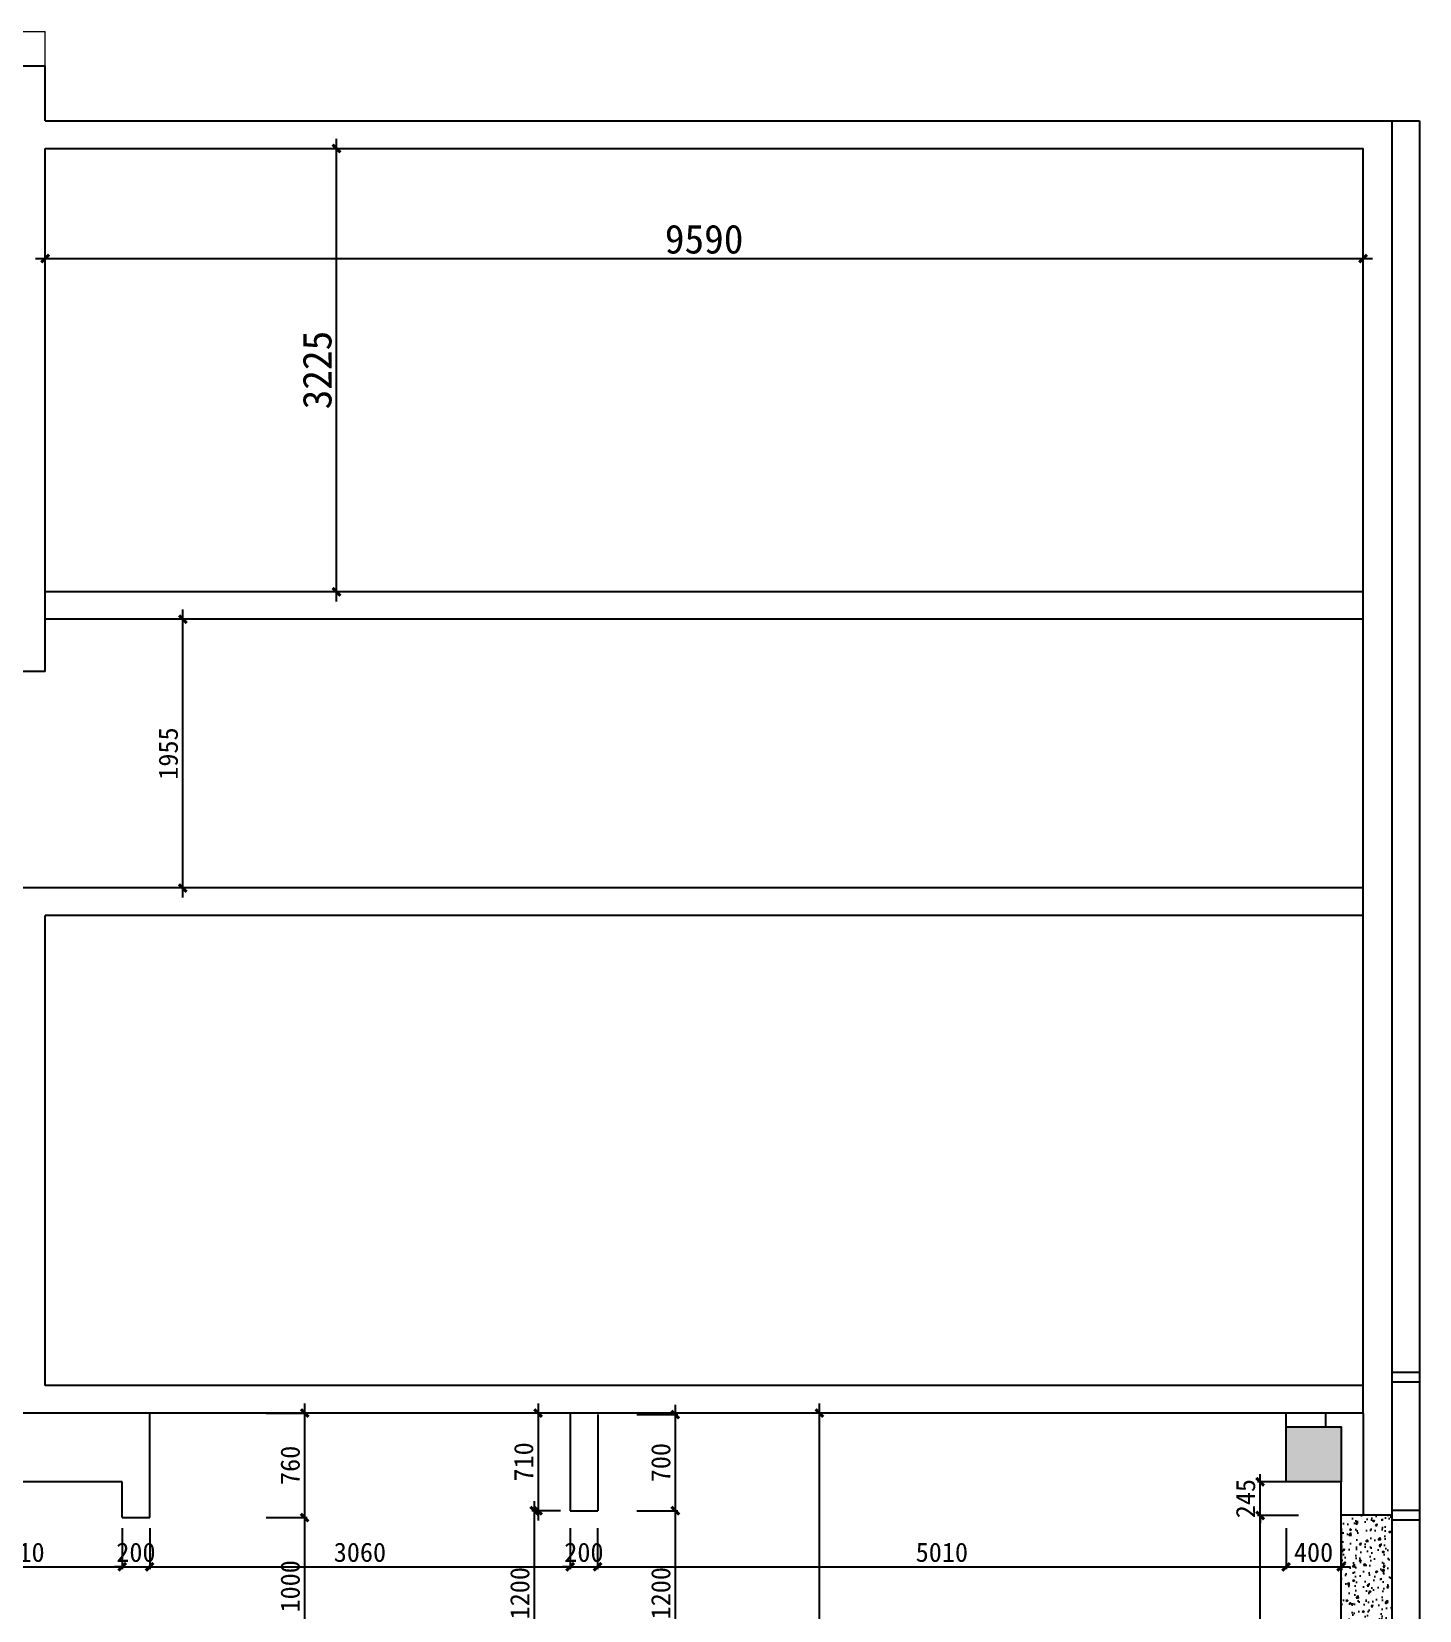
# Model space of a CAD drawing. Header units: millimetres. Extents: x 561810 to 956823, y -438984 to -391712.
# Drawn here: x 642240 to 652340, y -403678 to -392193 of the extents above; entities that cross this region are included whole.
import ezdxf

# ---------------------------------------------------------------- set-up
doc = ezdxf.new("R2010")
doc.units = ezdxf.units.MM
doc.header["$LTSCALE"] = 10
doc.header["$MEASUREMENT"] = 0
doc.layers.get('0').update_dxf_attribs({"linetype": 'CONTINUOUS'})
doc.layers.get('DEFPOINTS').update_dxf_attribs({"color": 1, "linetype": 'CONTINUOUS'})
for name, color, linetype in [('PUB_HATCH', 144, 'CONTINUOUS'), ('WALL', 7, 'CONTINUOUS'), ('WINDOW', 4, 'CONTINUOUS')]:
    doc.layers.add(name, color=color, linetype=linetype)
doc.layers.add('细线', color=250, linetype='CONTINUOUS', lineweight=5)
doc.styles.add('施洛华标注样式', font='')
doc.styles.get('施洛华标注样式').set_extended_font_data('SimSun')
doc.dimstyles.new('外标尺寸', dxfattribs={"dimscale": 70, "dimtxt": 3, "dimasz": 0.8, "dimexe": 0.25, "dimexo": 1, "dimgap": 0.5, "dimtad": 1, "dimdec": 0, "dimtxsty": '施洛华标注样式', "dimblk": 'ARCHTICK', "dimcen": 1.5, "dimdle": 1, "dimclrd": 250, "dimclre": 250, "dimclrt": 62, "dimadec": 0, "dimazin": 0, "dimtfac": 1, "dimtdec": 0, "dimtix": 1, "dimtmove": 1, "dimatfit": 3, "dimldrblk": 'ARCHTICK', "dimfxl": 0, "dimarcsym": 0})

# ---------------------------------------------------------------- blocks, each defined once
blk = doc.blocks.new('_ARCHTICK')
at = {"color": 0, "linetype": 'ByBlock', "const_width": 0.4}
blk.add_lwpolyline([(-0.5, -0.5), (0.5, 0.5)], dxfattribs=at)
blk = doc.blocks.new('*D559')
at = {"color": 250, "lineweight": -2}
for p, q in [((641390, -403081), (641390, -403379)), ((642900, -403081), (642900, -403379)), ((641320, -403361), (642970, -403361))]:
    blk.add_line(p, q, dxfattribs=at)
at = {"layer": 'DEFPOINTS', "color": 0}
for p in [(641390, -402743), (642900, -403003), (642900, -403361)]:
    blk.add_point(p, dxfattribs=at)
at = {"color": 250, "lineweight": -2, "xscale": 56, "yscale": 56, "zscale": 56, "rotation": 180}
blk.add_blockref('_ARCHTICK', (641390, -403361), dxfattribs=at)
at = {"color": 250, "lineweight": -2, "xscale": 56, "yscale": 56, "zscale": 56}
blk.add_blockref('_ARCHTICK', (642900, -403361), dxfattribs=at)
at = {"color": 62, "insert": (642145, -403256), "char_height": 140, "attachment_point": 5, "style": '施洛华标注样式'}
blk.add_mtext('1510', dxfattribs=at)
blk = doc.blocks.new('*D560')
at = {"color": 250, "lineweight": -2}
for p, q in [((642900, -403081), (642900, -403379)), ((643100, -403081), (643100, -403379)), ((642900, -403361), (642844, -403361)), ((642900, -403361), (643100, -403361)), ((643100, -403361), (643156, -403361))]:
    blk.add_line(p, q, dxfattribs=at)
at = {"layer": 'DEFPOINTS', "color": 0}
for p in [(642900, -403003), (643100, -403003), (643100, -403361)]:
    blk.add_point(p, dxfattribs=at)
at = {"color": 250, "lineweight": -2, "xscale": 56, "yscale": 56, "zscale": 56}
blk.add_blockref('_ARCHTICK', (642900, -403361), dxfattribs=at)
at = {"color": 250, "lineweight": -2, "xscale": 56, "yscale": 56, "zscale": 56, "rotation": 180}
blk.add_blockref('_ARCHTICK', (643100, -403361), dxfattribs=at)
at = {"color": 62, "insert": (643000, -403256), "char_height": 140, "attachment_point": 5, "style": '施洛华标注样式'}
blk.add_mtext('200', dxfattribs=at)
blk = doc.blocks.new('*D561')
at = {"color": 250, "lineweight": -2}
for p, q in [((643100, -403081), (643100, -403379)), ((646160, -403081), (646160, -403379)), ((643030, -403361), (646230, -403361))]:
    blk.add_line(p, q, dxfattribs=at)
at = {"layer": 'DEFPOINTS', "color": 0}
for p in [(643100, -403003), (646160, -402953), (646160, -403361)]:
    blk.add_point(p, dxfattribs=at)
at = {"color": 250, "lineweight": -2, "xscale": 56, "yscale": 56, "zscale": 56, "rotation": 180}
blk.add_blockref('_ARCHTICK', (643100, -403361), dxfattribs=at)
at = {"color": 250, "lineweight": -2, "xscale": 56, "yscale": 56, "zscale": 56}
blk.add_blockref('_ARCHTICK', (646160, -403361), dxfattribs=at)
at = {"color": 62, "insert": (644630, -403256), "char_height": 140, "attachment_point": 5, "style": '施洛华标注样式'}
blk.add_mtext('3060', dxfattribs=at)
blk = doc.blocks.new('*D562')
at = {"color": 250, "lineweight": -2}
for p, q in [((646160, -403081), (646160, -403379)), ((646360, -403081), (646360, -403379)), ((646160, -403361), (646104, -403361)), ((646160, -403361), (646360, -403361)), ((646360, -403361), (646416, -403361))]:
    blk.add_line(p, q, dxfattribs=at)
at = {"layer": 'DEFPOINTS', "color": 0}
for p in [(646160, -402953), (646360, -402953), (646360, -403361)]:
    blk.add_point(p, dxfattribs=at)
at = {"color": 250, "lineweight": -2, "xscale": 56, "yscale": 56, "zscale": 56}
blk.add_blockref('_ARCHTICK', (646160, -403361), dxfattribs=at)
at = {"color": 250, "lineweight": -2, "xscale": 56, "yscale": 56, "zscale": 56, "rotation": 180}
blk.add_blockref('_ARCHTICK', (646360, -403361), dxfattribs=at)
at = {"color": 62, "insert": (646260, -403256), "char_height": 140, "attachment_point": 5, "style": '施洛华标注样式'}
blk.add_mtext('200', dxfattribs=at)
blk = doc.blocks.new('*D563')
at = {"color": 250, "lineweight": -2}
for p, q in [((646360, -403081), (646360, -403379)), ((651370, -403081), (651370, -403379)), ((646290, -403361), (651440, -403361))]:
    blk.add_line(p, q, dxfattribs=at)
at = {"layer": 'DEFPOINTS', "color": 0}
for p in [(651370, -402743), (646360, -402953), (651370, -403361)]:
    blk.add_point(p, dxfattribs=at)
at = {"color": 250, "lineweight": -2, "xscale": 56, "yscale": 56, "zscale": 56, "rotation": 180}
blk.add_blockref('_ARCHTICK', (646360, -403361), dxfattribs=at)
at = {"color": 250, "lineweight": -2, "xscale": 56, "yscale": 56, "zscale": 56}
blk.add_blockref('_ARCHTICK', (651370, -403361), dxfattribs=at)
at = {"color": 62, "insert": (648865, -403256), "char_height": 140, "attachment_point": 5, "style": '施洛华标注样式'}
blk.add_mtext('5010', dxfattribs=at)
blk = doc.blocks.new('*D564')
at = {"color": 250, "lineweight": -2}
for p, q in [((651370, -403081), (651370, -403379)), ((651770, -403081), (651770, -403379)), ((651300, -403361), (651840, -403361))]:
    blk.add_line(p, q, dxfattribs=at)
at = {"layer": 'DEFPOINTS', "color": 0}
for p in [(651370, -402743), (651770, -402985), (651770, -403361)]:
    blk.add_point(p, dxfattribs=at)
at = {"color": 250, "lineweight": -2, "xscale": 56, "yscale": 56, "zscale": 56, "rotation": 180}
blk.add_blockref('_ARCHTICK', (651370, -403361), dxfattribs=at)
at = {"color": 250, "lineweight": -2, "xscale": 56, "yscale": 56, "zscale": 56}
blk.add_blockref('_ARCHTICK', (651770, -403361), dxfattribs=at)
at = {"color": 62, "insert": (651570, -403256), "char_height": 140, "attachment_point": 5, "style": '施洛华标注样式'}
blk.add_mtext('400', dxfattribs=at)
blk = doc.blocks.new('*D577')
at = {"color": 250, "lineweight": -2}
for p, q in [((646925, -402183), (646925, -403023)), ((646645, -402253), (646943, -402253)), ((646645, -402953), (646943, -402953))]:
    blk.add_line(p, q, dxfattribs=at)
at = {"layer": 'DEFPOINTS', "color": 0}
for p in [(646360, -402253), (646360, -402953), (646925, -402953)]:
    blk.add_point(p, dxfattribs=at)
at = {"color": 250, "lineweight": -2, "xscale": 56, "yscale": 56, "zscale": 56}
for p, rotation in [((646925, -402253), 90), ((646925, -402953), 270)]:
    blk.add_blockref('_ARCHTICK', p, dxfattribs=dict(at, rotation=rotation))
at = {"color": 62, "insert": (646820, -402603), "char_height": 140, "attachment_point": 5, "rotation": 90, "style": '施洛华标注样式'}
blk.add_mtext('700', dxfattribs=at)
blk = doc.blocks.new('*D578')
at = {"color": 250, "lineweight": -2}
for p, q in [((646925, -402883), (646925, -404223)), ((646645, -402953), (646943, -402953)), ((646645, -404153), (646943, -404153))]:
    blk.add_line(p, q, dxfattribs=at)
at = {"layer": 'DEFPOINTS', "color": 0}
for p in [(646360, -402953), (646360, -404153), (646925, -404153)]:
    blk.add_point(p, dxfattribs=at)
at = {"color": 250, "lineweight": -2, "xscale": 56, "yscale": 56, "zscale": 56}
for p, rotation in [((646925, -402953), 90), ((646925, -404153), 270)]:
    blk.add_blockref('_ARCHTICK', p, dxfattribs=dict(at, rotation=rotation))
at = {"color": 62, "insert": (646820, -403553), "char_height": 140, "attachment_point": 5, "rotation": 90, "style": '施洛华标注样式'}
blk.add_mtext('1200', dxfattribs=at)
blk = doc.blocks.new('*D580')
at = {"color": 250, "lineweight": -2}
for p, q in [((647974, -406623), (647974, -402173)), ((647976, -402243), (647956, -402243)), ((647976, -406553), (647956, -406553))]:
    blk.add_line(p, q, dxfattribs=at)
at = {"layer": 'DEFPOINTS', "color": 0}
for p in [(647974, -402243), (648046, -402243), (648046, -406553)]:
    blk.add_point(p, dxfattribs=at)
at = {"color": 250, "lineweight": -2, "xscale": 56, "yscale": 56, "zscale": 56}
for p, rotation in [((647974, -402243), 90), ((647974, -406553), 270)]:
    blk.add_blockref('_ARCHTICK', p, dxfattribs=dict(at, rotation=rotation))
at = {"color": 62, "insert": (647869, -404398), "char_height": 140, "attachment_point": 5, "rotation": 90, "style": '施洛华标注样式'}
blk.add_mtext('4310', dxfattribs=at)
blk = doc.blocks.new('*D591')
at = {"color": 250, "lineweight": -2}
for p, q in [((643948, -403003), (644246, -403003)), ((644228, -404073), (644228, -402933)), ((643948, -404003), (644246, -404003))]:
    blk.add_line(p, q, dxfattribs=at)
at = {"layer": 'DEFPOINTS', "color": 0}
for p in [(643100, -403003), (644228, -403003), (643100, -404003)]:
    blk.add_point(p, dxfattribs=at)
at = {"color": 250, "lineweight": -2, "xscale": 56, "yscale": 56, "zscale": 56}
for p, rotation in [((644228, -403003), 90), ((644228, -404003), 270)]:
    blk.add_blockref('_ARCHTICK', p, dxfattribs=dict(at, rotation=rotation))
at = {"color": 62, "insert": (644123, -403503), "char_height": 140, "attachment_point": 5, "rotation": 90, "style": '施洛华标注样式'}
blk.add_mtext('1000', dxfattribs=at)
blk = doc.blocks.new('*D592')
at = {"color": 250, "lineweight": -2}
for p, q in [((644228, -403073), (644228, -402173)), ((643948, -402243), (644246, -402243)), ((643948, -403003), (644246, -403003))]:
    blk.add_line(p, q, dxfattribs=at)
at = {"layer": 'DEFPOINTS', "color": 0}
for p in [(643100, -402243), (644228, -402243), (643100, -403003)]:
    blk.add_point(p, dxfattribs=at)
at = {"color": 250, "lineweight": -2, "xscale": 56, "yscale": 56, "zscale": 56}
for p, rotation in [((644228, -402243), 90), ((644228, -403003), 270)]:
    blk.add_blockref('_ARCHTICK', p, dxfattribs=dict(at, rotation=rotation))
at = {"color": 62, "insert": (644123, -402623), "char_height": 140, "attachment_point": 5, "rotation": 90, "style": '施洛华标注样式'}
blk.add_mtext('760', dxfattribs=at)
blk = doc.blocks.new('*D597')
at = {"color": 250, "lineweight": -2}
for p, q in [((645927, -402173), (645927, -403023)), ((646090, -402243), (645910, -402243)), ((646090, -402953), (645910, -402953))]:
    blk.add_line(p, q, dxfattribs=at)
at = {"layer": 'DEFPOINTS', "color": 0}
for p in [(646160, -402243), (645927, -402953), (646160, -402953)]:
    blk.add_point(p, dxfattribs=at)
at = {"color": 250, "lineweight": -2, "xscale": 56, "yscale": 56, "zscale": 56}
for p, rotation in [((645927, -402243), 90), ((645927, -402953), 270)]:
    blk.add_blockref('_ARCHTICK', p, dxfattribs=dict(at, rotation=rotation))
at = {"color": 62, "insert": (645822, -402598), "char_height": 140, "attachment_point": 5, "rotation": 90, "style": '施洛华标注样式'}
blk.add_mtext('710', dxfattribs=at)
blk = doc.blocks.new('*D598')
at = {"color": 250, "lineweight": -2}
for p, q in [((645899, -402883), (645899, -404223)), ((646090, -402953), (645882, -402953)), ((646090, -404153), (645882, -404153))]:
    blk.add_line(p, q, dxfattribs=at)
at = {"layer": 'DEFPOINTS', "color": 0}
for p in [(646160, -402953), (645899, -404153), (646160, -404153)]:
    blk.add_point(p, dxfattribs=at)
at = {"color": 250, "lineweight": -2, "xscale": 56, "yscale": 56, "zscale": 56}
for p, rotation in [((645899, -402953), 90), ((645899, -404153), 270)]:
    blk.add_blockref('_ARCHTICK', p, dxfattribs=dict(at, rotation=rotation))
at = {"color": 62, "insert": (645794, -403553), "char_height": 140, "attachment_point": 5, "rotation": 90, "style": '施洛华标注样式'}
blk.add_mtext('1200', dxfattribs=at)
blk = doc.blocks.new('*D826')
at = {"color": 250, "lineweight": -2}
for p, q in [((644460, -396338), (644460, -392973)), ((644460, -393043), (644478, -393043)), ((644460, -396268), (644478, -396268))]:
    blk.add_line(p, q, dxfattribs=at)
at = {"layer": 'DEFPOINTS', "color": 0}
for p in [(644422, -393043), (644460, -393043), (644422, -396268)]:
    blk.add_point(p, dxfattribs=at)
at = {"color": 250, "lineweight": -2, "xscale": 56, "yscale": 56, "zscale": 56}
for p, rotation in [((644460, -393043), 90), ((644460, -396268), 270)]:
    blk.add_blockref('_ARCHTICK', p, dxfattribs=dict(at, rotation=rotation))
at = {"color": 62, "insert": (644320, -394655), "char_height": 210, "attachment_point": 5, "rotation": 90, "style": '施洛华标注样式'}
blk.add_mtext('3225', dxfattribs=at)
blk = doc.blocks.new('*D827')
at = {"color": 250, "lineweight": -2}
for p, q in [((642340, -393844), (642340, -393826)), ((651930, -393844), (651930, -393826)), ((642270, -393844), (652000, -393844))]:
    blk.add_line(p, q, dxfattribs=at)
at = {"layer": 'DEFPOINTS', "color": 0}
for p in [(642340, -393912), (651930, -393844), (651930, -393912)]:
    blk.add_point(p, dxfattribs=at)
at = {"color": 250, "lineweight": -2, "xscale": 56, "yscale": 56, "zscale": 56, "rotation": 180}
blk.add_blockref('_ARCHTICK', (642340, -393844), dxfattribs=at)
at = {"color": 250, "lineweight": -2, "xscale": 56, "yscale": 56, "zscale": 56}
blk.add_blockref('_ARCHTICK', (651930, -393844), dxfattribs=at)
at = {"color": 62, "insert": (647135, -393704), "char_height": 210, "attachment_point": 5, "style": '施洛华标注样式'}
blk.add_mtext('9590', dxfattribs=at)
blk = doc.blocks.new('*D830')
at = {"color": 250, "lineweight": -2}
for p, q in [((643341, -398493), (643341, -396398)), ((643341, -396468), (643359, -396468)), ((643341, -398423), (643359, -398423))]:
    blk.add_line(p, q, dxfattribs=at)
at = {"layer": 'DEFPOINTS', "color": 0}
for p in [(643281, -396468), (643341, -396468), (643281, -398423)]:
    blk.add_point(p, dxfattribs=at)
at = {"color": 250, "lineweight": -2, "xscale": 56, "yscale": 56, "zscale": 56}
for p, rotation in [((643341, -396468), 90), ((643341, -398423), 270)]:
    blk.add_blockref('_ARCHTICK', p, dxfattribs=dict(at, rotation=rotation))
at = {"color": 62, "insert": (643236, -397445), "char_height": 140, "attachment_point": 5, "rotation": 90, "style": '施洛华标注样式'}
blk.add_mtext('1955', dxfattribs=at)
blk = doc.blocks.new('*D959')
at = {"color": 250, "lineweight": -2}
for p, q in [((651461, -402988), (651163, -402988)), ((651181, -406368), (651181, -402918)), ((651461, -406298), (651163, -406298))]:
    blk.add_line(p, q, dxfattribs=at)
at = {"layer": 'DEFPOINTS', "color": 0}
for p in [(651181, -402988), (651771, -402988), (651770, -406298)]:
    blk.add_point(p, dxfattribs=at)
at = {"color": 250, "lineweight": -2, "xscale": 56, "yscale": 56, "zscale": 56}
for p, rotation in [((651181, -402988), 90), ((651181, -406298), 270)]:
    blk.add_blockref('_ARCHTICK', p, dxfattribs=dict(at, rotation=rotation))
at = {"color": 62, "insert": (651076, -404643), "char_height": 140, "attachment_point": 5, "rotation": 90, "style": '施洛华标注样式'}
blk.add_mtext('3310', dxfattribs=at)
blk = doc.blocks.new('*D960')
at = {"color": 250, "lineweight": -2}
for p, q in [((651461, -402743), (651163, -402743)), ((651181, -402743), (651181, -402687)), ((651181, -402988), (651181, -402743)), ((651461, -402988), (651163, -402988)), ((651181, -402988), (651181, -403044))]:
    blk.add_line(p, q, dxfattribs=at)
at = {"layer": 'DEFPOINTS', "color": 0}
for p in [(651181, -402743), (651770, -402743), (651771, -402988)]:
    blk.add_point(p, dxfattribs=at)
at = {"color": 250, "lineweight": -2, "xscale": 56, "yscale": 56, "zscale": 56}
for p, rotation in [((651181, -402743), 270), ((651181, -402988), 90)]:
    blk.add_blockref('_ARCHTICK', p, dxfattribs=dict(at, rotation=rotation))
at = {"color": 62, "insert": (651076, -402865), "char_height": 140, "attachment_point": 5, "rotation": 90, "style": '施洛华标注样式'}
blk.add_mtext('245', dxfattribs=at)

msp = doc.modelspace()

# ---------------------------------------------------------------- hatches: boundary and pattern name
h = msp.add_hatch()
h.set_pattern_fill('AR-CONC', color=250, scale=20, style=0)
h.set_pattern_definition([(50, (651770.49, -406294.76), (143.452, -12.5504), [15, -165]), (355, (651770.49, -406294.76), (-27.75, 150.4384), [12, -132]), (100.4514, (651782.44, -406295.8), (115.702, 137.888), [12.748, -140.2284]), (46.184, (651770.49, -406254.76), (213.448, -33.104), [22.5, -247.5]), (96.6356, (651788.27, -406257.51), (186.933, 194.824), [19.122, -210.343]), (351.184, (651770.49, -406254.76), (186.932, 194.824), [18, -198]), (21, (651790.49, -406264.76), (119.3814, -80.5238), [15, -165]), (326, (651790.49, -406264.76), (48.663, 145.03), [12, -132]), (71.4514, (651800.44, -406271.47), (168.0445, 64.506), [12.748, -140.2284]), (37.5, (651770.487, -406294.755), (2.432, 66.5788), [0, -130.4, 0, -134, 0, -132.5]), (7.5, (651770.49, -406294.755), (52.6139, 78.8823), [0, -76.4, 0, -127.4, 0, -50.5]), (327.5, (651725.887, -406294.755), (106.7645, -4.511), [0, -50, 0, -156, 0, -207]), (317.5, (651705.89, -406294.755), (116.6372, 20.021), [0, -65, 0, -103.6, 0, -147])])
h.paths.add_polyline_path([(651770.5, -406294.8), (652140.5, -406294.8), (652140.5, -406259.8), (652140.5, -402984.8), (651770.5, -402984.8)])
at = {"layer": 'PUB_HATCH'}
h = msp.add_hatch(color=256, dxfattribs=at)
h.paths.add_polyline_path([(627520.5, -414402.8), (627520.5, -414002.8), (627920.5, -414002.8), (627920.5, -414402.8)])
h.paths.add_polyline_path([(615660.5, -414402.8), (615660.5, -414002.8), (616060.5, -414002.8), (616060.5, -414402.8)])
h.paths.add_polyline_path([(615660.5, -409202.8), (615660.5, -408802.8), (616060.5, -408802.8), (616060.5, -409202.8)])
h.paths.add_polyline_path([(615660.5, -402742.8), (615660.5, -402342.8), (616060.5, -402342.8), (616060.5, -402742.8)])
h.paths.add_polyline_path([(651370.5, -402742.8), (651370.5, -402342.8), (651770.5, -402342.8), (651770.5, -402742.8)])
h.paths.add_polyline_path([(651370.5, -409202.8), (651370.5, -408802.8), (651770.5, -408802.8), (651770.5, -409202.8)])
h.paths.add_polyline_path([(651370.5, -414402.8), (651370.5, -414002.8), (651770.5, -414002.8), (651770.5, -414402.8)])
h.paths.add_polyline_path([(639510.5, -414402.8), (639510.5, -414002.8), (639910.5, -414002.8), (639910.5, -414402.8)])

# ---------------------------------------------------------------- linework, layer by layer
at = {"color": 1}
for p, q in [((652140.5, -401944.8), (652340.5, -401944.8)), ((652140.5, -402014.8), (652340.5, -402014.8)), ((652140.5, -402949.8), (652340.5, -402949.8)), ((652140.5, -403019.8), (652340.5, -403019.8))]:
    msp.add_line(p, q, dxfattribs=at)
msp.add_lwpolyline([(652140.5, -402949.8), (652140.5, -403019.8)], dxfattribs=at)
at = {"layer": 'WALL'}
for p, q in [((641775.5, -392442.8), (642340.5, -392442.8)), ((642340.5, -392842.8), (642340.5, -392442.8)), ((642340.5, -392842.8), (652340.5, -392842.8)), ((642340.5, -393042.8), (651930.5, -393042.8)), ((642340.5, -396847.8), (642340.5, -393042.8)), ((651930.5, -402242.8), (651930.5, -393042.8)), ((651930.5, -396267.8), (642340.5, -396267.8)), ((651930.5, -396467.8), (642340.5, -396467.8)), ((642340.5, -396847.8), (642140.5, -396847.8)), ((651930.5, -398422.8), (642140.5, -398422.8)), ((651930.5, -398422.8), (642140.5, -398422.8)), ((642340.5, -402042.8), (642340.5, -398622.8)), ((651930.5, -398622.8), (642340.5, -398622.8)), ((651930.5, -402042.8), (642340.5, -402042.8)), ((651930.5, -402242.8), (642140.5, -402242.8)), ((643100.5, -403002.8), (643100.5, -402242.8)), ((646160.5, -402242.8), (646160.5, -402952.8)), ((646360.5, -402252.8), (646360.5, -402952.8)), ((651370.5, -402342.8), (651370.5, -402242.8)), ((651930.5, -402242.8), (651930.5, -402984.8)), ((642900.5, -402742.8), (641390.5, -402742.8)), ((642900.5, -403002.8), (642900.5, -402742.8)), ((651770.5, -406552.8), (651770.5, -402742.8)), ((642900.5, -403002.8), (643100.5, -403002.8)), ((646160.5, -402952.8), (646360.5, -402952.8))]:
    msp.add_line(p, q, dxfattribs=at)
at = {"layer": 'WALL', "color": 0, "linetype": 'Continuous'}
msp.add_line((651660.5, -402342.8), (651660.5, -402242.8), dxfattribs=at)
at = {"layer": 'WALL'}
for points in [[(651370.5, -402742.8), (651370.5, -402342.8), (651770.5, -402342.8), (651770.5, -402742.8), (651370.5, -402742.8)], [(652140.5, -402984.8), (651770.5, -402984.8)]]:
    msp.add_lwpolyline(points, dxfattribs=at)
at = {"layer": 'WINDOW'}
for p, q in [((652140.5, -392842.8), (652140.5, -414802.8)), ((652340.5, -392842.8), (652340.5, -415002.8))]:
    msp.add_line(p, q, dxfattribs=at)
at = {"layer": '细线', "color": 250, "lineweight": 5}
for p in [(625100.5, -392192.8), (642340.5, -392442.8)]:
    msp.add_line(p, (642340.5, -392192.8), dxfattribs=at)

# ---------------------------------------------------------------- dimensions: what is measured, and where the dimension line sits
at = {"color": 1}
dim = msp.add_linear_dim(base=(644460.4, -393042.8), p1=(644421.9, -396267.8), p2=(644421.9, -393042.8), angle=90, dimstyle='外标尺寸', dxfattribs=at)
dim.commit()
dim.dimension.update_dxf_attribs({"geometry": '*D826', "text_midpoint": (644320.4, -394655.3)})
dim = msp.add_linear_dim(base=(651930.5, -393843.7), p1=(642340.5, -393912), p2=(651930.5, -393912), dimstyle='外标尺寸', dxfattribs=at)
dim.commit()
dim.dimension.update_dxf_attribs({"geometry": '*D827', "text_midpoint": (647135.5, -393703.7)})
for base, p1, p2, picture, middle in [((643341.3, -396467.8), (643280.5, -398422.8), (643280.5, -396467.8), '*D830', (643236.3, -397445.3)), ((644228.2, -402242.8), (643100.5, -403002.8), (643100.5, -402242.8), '*D592', (644123.2, -402622.8)), ((645927.4, -402952.8), (646160.5, -402242.8), (646160.5, -402952.8), '*D597', (645822.4, -402597.8)), ((646925.3, -402952.8), (646360.5, -402252.8), (646360.5, -402952.8), '*D577', (646820.3, -402602.8)), ((647973.5, -402242.8), (648045.8, -406552.8), (648045.8, -402242.8), '*D580', (647868.5, -404397.8)), ((651180.7, -402742.8), (651770.7, -402987.7), (651770.5, -402742.8), '*D960', (651075.7, -402865.3)), ((645899.4, -404152.8), (646160.5, -402952.8), (646160.5, -404152.8), '*D598', (645794.4, -403552.8)), ((646925.3, -404152.8), (646360.5, -402952.8), (646360.5, -404152.8), '*D578', (646820.3, -403552.8)), ((644228.2, -403002.8), (643100.5, -404002.8), (643100.5, -403002.8), '*D591', (644123.2, -403502.8)), ((651180.7, -402987.7), (651770.5, -406297.8), (651770.7, -402987.7), '*D959', (651075.7, -404642.8))]:
    dim = msp.add_linear_dim(base=base, p1=p1, p2=p2, angle=90, dimstyle='外标尺寸', override={"dimtxt": 2}, dxfattribs=at)
    dim.commit()
    dim.dimension.update_dxf_attribs({"geometry": picture, "text_midpoint": middle})
for base, p1, p2, picture, middle in [((642900.5, -403361.3), (641390.5, -402742.8), (642900.5, -403002.8), '*D559', (642145.5, -403256.3)), ((651370.5, -403361.3), (646360.5, -402952.8), (651370.5, -402742.8), '*D563', (648865.5, -403256.3)), ((651770.5, -403361.3), (651370.5, -402742.8), (651770.5, -402984.8), '*D564', (651570.5, -403256.3)), ((643100.5, -403361.3), (642900.5, -403002.8), (643100.5, -403002.8), '*D560', (643000.5, -403256.3)), ((646160.5, -403361.3), (643100.5, -403002.8), (646160.5, -402952.8), '*D561', (644630.5, -403256.3)), ((646360.5, -403361.3), (646160.5, -402952.8), (646360.5, -402952.8), '*D562', (646260.5, -403256.3))]:
    dim = msp.add_linear_dim(base=base, p1=p1, p2=p2, dimstyle='外标尺寸', override={"dimtxt": 2}, dxfattribs=at)
    dim.commit()
    dim.dimension.update_dxf_attribs({"geometry": picture, "text_midpoint": middle})

doc.saveas('drawing.dxf')
